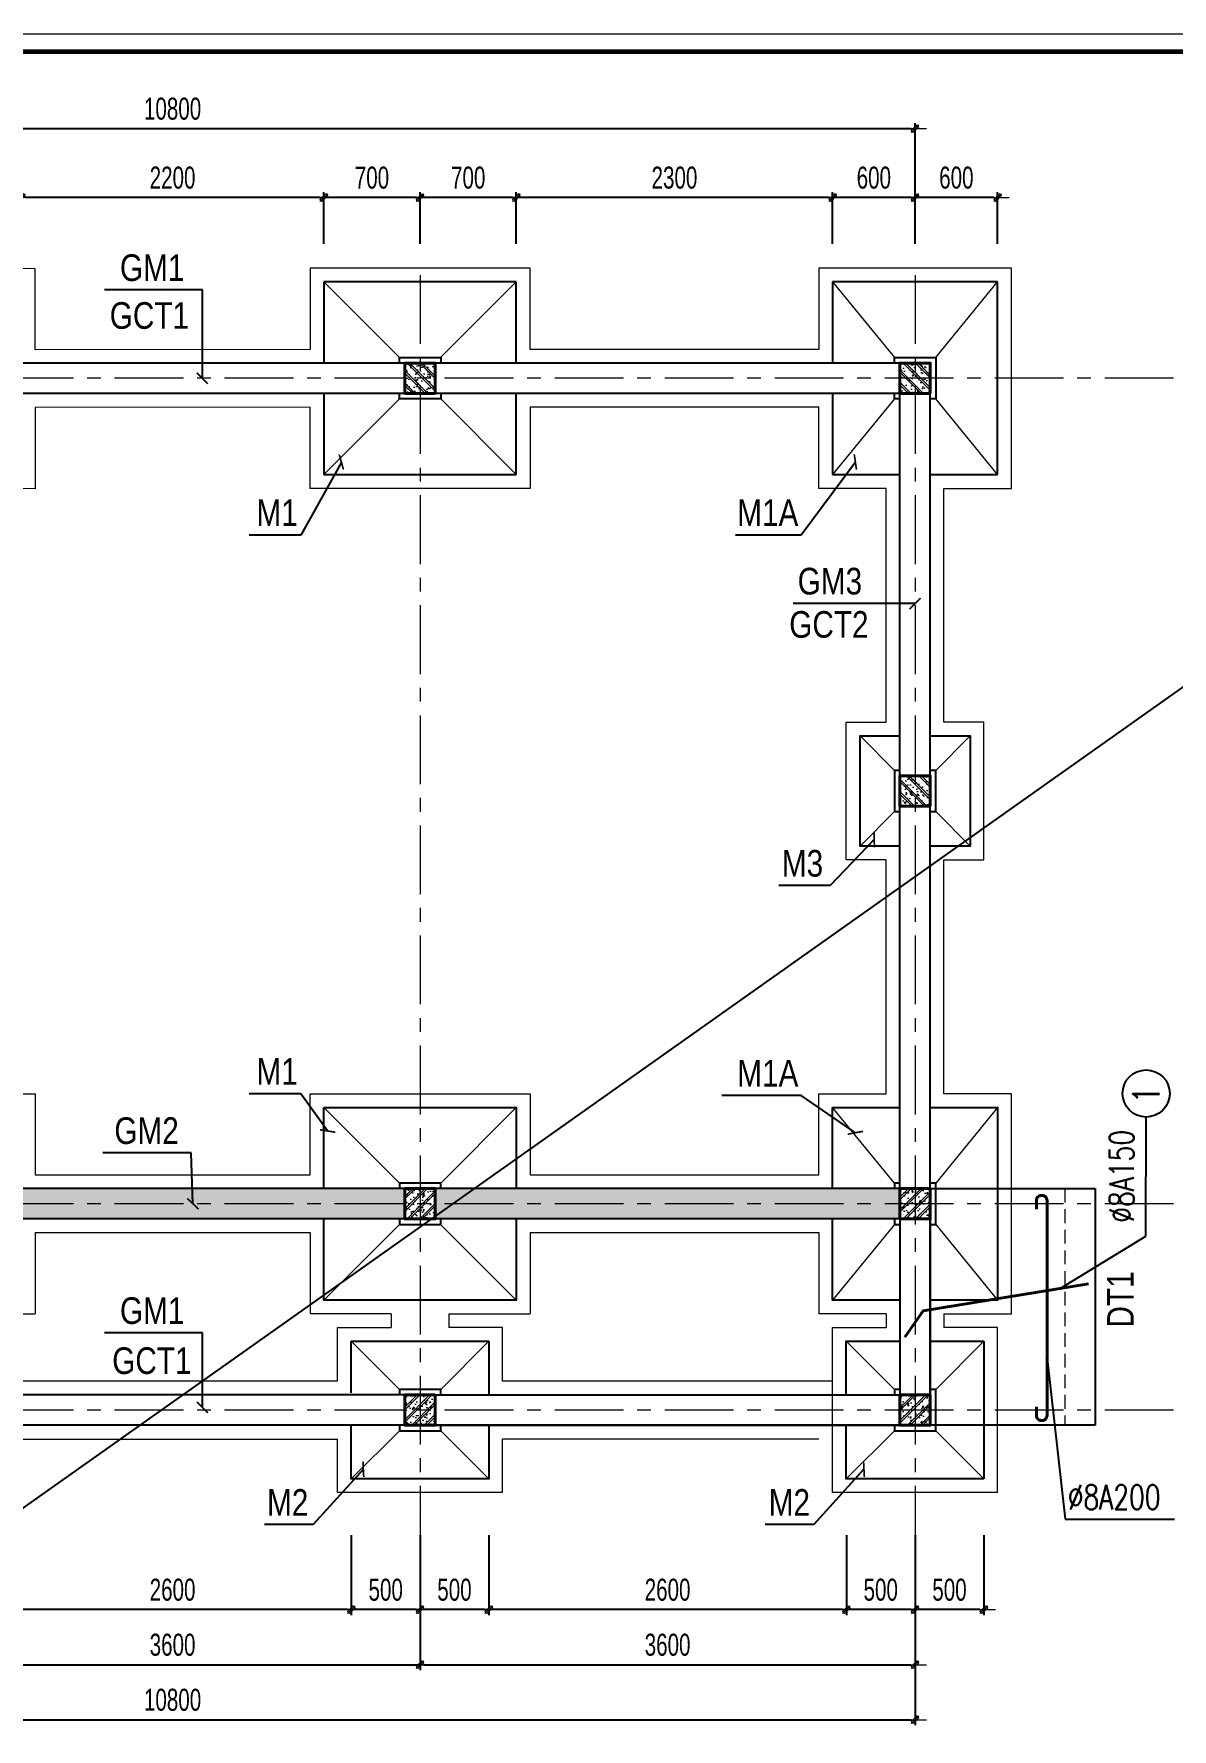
# Model space of a CAD drawing. Header units: millimetres. Extents: x -295047 to 304185, y -728047 to -308748.
# Drawn here: x -161128 to -152850, y -333995 to -321674 of the extents above; entities that cross this region are included whole.
import ezdxf
from ezdxf.enums import TextEntityAlignment as Align

# ---------------------------------------------------------------- set-up
doc = ezdxf.new("R2010")
doc.units = ezdxf.units.MM
doc.header["$MEASUREMENT"] = 0
doc.header["$PDMODE"] = 32
for name, pattern in [('CENTERX2', [4, 2.5, -0.5, 0.5, -0.5]), ('DASHDOT', [1, 0.5, -0.25, 0, -0.25]), ('HIDDEN', [0.375, 0.25, -0.125])]:
    doc.linetypes.add(name, pattern=pattern)
doc.layers.get('Defpoints').update_dxf_attribs({"color": 1})
doc.layers.add('KCS_Plotter', color=11, linetype='Continuous', plot=False)
for name, color, linetype, lineweight in [('Khungten_LCDI', 7, 'Continuous', 5), ('LC Dim', 8, 'Continuous', 18), ('LC Hatch', 252, 'Continuous', 9), ('LC ISO', 153, 'Continuous', 13), ('LC MANH DUT', 35, 'HIDDEN', 5), ('LC Net dam2', 6, 'Continuous', 40), ('LC Net manh', 219, 'Continuous', 5), ('LC Net thay', 7, 'Continuous', 25), ('LC Net truc', 79, 'DASHDOT', 13), ('LC Text1', 3, 'Continuous', 20), ('LC Text2', 7, 'Continuous', 25)]:
    doc.layers.add(name, color=color, linetype=linetype, lineweight=lineweight)
doc.styles.add('d-dim', font='VHARIALN.TTF')
doc.styles.add('HOATBIF', font='hoatbif.shx', dxfattribs={"width": 0.7})
doc.styles.add('Khungten', font='VHAVAN.TTF', dxfattribs={"width": 0.9, "height": 5000})
doc.styles.add('LC 3', font='vnsimli.shx', dxfattribs={"width": 0.75})
doc.styles.add('T2', font='VHARIAL.TTF', dxfattribs={"width": 0.8})
doc.styles.add('Title', font='VHBLACK.TTF', dxfattribs={"width": 0.8})
doc.dimstyles.new('1-100', dxfattribs={"dimscale": 100, "dimtxt": 2.5, "dimasz": 0.35, "dimexe": 0.5, "dimexo": 0, "dimgap": 0.8, "dimtad": 1, "dimdec": 0, "dimzin": 0, "dimdsep": 46, "dimtxsty": 'HOATBIF', "dimblk1": 'DOT', "dimblk2": 'DOT', "dimsah": 1, "dimcen": -1, "dimdle": 1, "dimclrd": 256, "dimclre": 256, "dimclrt": 4, "dimadec": 3, "dimazin": 2, "dimtfac": 0.333333, "dimtdec": 0, "dimtix": 1, "dimtmove": 2, "dimatfit": 3, "dimldrblk": 'DOT', "dimfxl": 1, "dimtvp": 0.833333, "dimtolj": 1, "dimtzin": 0, "dimarcsym": 0})
doc.dimstyles.new('mb', dxfattribs={"dimscale": 71, "dimtxt": 2.5, "dimasz": 0.35, "dimexe": 0.5, "dimexo": 0, "dimgap": 0.8, "dimtad": 1, "dimdec": 0, "dimzin": 0, "dimdsep": 46, "dimtxsty": 'HOATBIF', "dimblk1": 'DOT', "dimblk2": 'DOT', "dimsah": 1, "dimcen": -1, "dimdle": 1, "dimclrd": 256, "dimclre": 256, "dimclrt": 4, "dimadec": 3, "dimazin": 2, "dimtfac": 0.333333, "dimtdec": 0, "dimtix": 1, "dimtmove": 2, "dimatfit": 3, "dimldrblk": 'DOT', "dimfxl": 1, "dimtvp": 0.833333, "dimtolj": 1, "dimtzin": 0, "dimarcsym": 0})
doc.dimstyles.new('Vtk 1-100', dxfattribs={"dimtxt": 220, "dimasz": 80, "dimexe": 80, "dimexo": 0, "dimgap": 50, "dimtad": 1, "dimdec": 0, "dimzin": 0, "dimdsep": 46, "dimtxsty": 'd-dim', "dimblk1": 'ARCHTICK', "dimblk2": 'ARCHTICK', "dimsah": 1, "dimcen": 80, "dimdle": 80, "dimclrd": 256, "dimclre": 256, "dimclrt": 7, "dimadec": 0, "dimazin": 0, "dimtfac": 1, "dimtdec": 0, "dimtix": 1, "dimtmove": 0, "dimatfit": 3, "dimldrblk": 'ARCHTICK', "dimfxl": 1, "dimtolj": 1, "dimtzin": 0, "dimarcsym": 0})

# ---------------------------------------------------------------- blocks, each defined once
blk = doc.blocks.new('lcdi fix')
at = {"layer": 'Defpoints', "lineweight": 0}
blk.add_lwpolyline([(-1200, -14850), (-1200, 14850), (40800, 14850), (40800, -14850)], close=True, dxfattribs=at)
at = {"layer": 'Khungten_LCDI', "color": 5, "lineweight": 60}
blk.add_lwpolyline([(0, -14650), (0, 14650), (40600, 14650), (40600, -14650)], close=True, dxfattribs=at)
at = {"color": 7, "style": 'Khungten', "width": 0.8}
for tag, p in [('REVISION', (39499, -10746)), ('NGAYHT', (39546, -11609))]:
    blk.add_attdef(tag, text='', height=200, dxfattribs=at).set_placement(p, align=Align.CENTER)
at = {"layer": 'LC Text1', "style": 'Title', "width": 1.485915}
for tag, p, p2 in [('TENBANVE1', (36913, -8886), (40339, -8886)), ('TENBANVE2', (36913, -9562), (40339, -9562))]:
    blk.add_attdef(tag, text='', height=250, dxfattribs=at).set_placement(p, p2, align=Align.FIT)
at = {"layer": 'LC Text1', "style": 'Title', "width": 0.7}
blk.add_attdef('SOBANVE', text='', height=250, dxfattribs=at).set_placement((39562, -13896), align=Align.CENTER)
blk = doc.blocks.new('_ArchTick')
at = {"color": 0, "linetype": 'ByBlock', "const_width": 0.15}
blk.add_lwpolyline([(-0.5, -0.5), (0.5, 0.5)], dxfattribs=at)
blk = doc.blocks.new('DOT')
at = {"layer": 'LC Dim'}
blk.add_line((-3, 0), (3, 0), dxfattribs=at)
at = {"layer": 'LC Dim', "color": 4}
blk.add_line((-1, -1), (1, 1), dxfattribs=at)
blk.add_lwpolyline([(0.5, 1), (-1, -0.5), (-0.5, -1), (1, 0.5)], close=True, dxfattribs=at)
blk = doc.blocks.new('*D657')
at = {"layer": 'Defpoints', "color": 0, "ltscale": 2, "transparency": 16777216}
for p in [(-155219, -332586), (-154719, -332586), (-155219, -333127)]:
    blk.add_point(p, dxfattribs=at)
at = {"layer": 'LC Dim', "lineweight": -2, "ltscale": 2, "transparency": 16777216}
for p, q in [((-155219, -332586), (-155219, -333167)), ((-154719, -332586), (-154719, -333167)), ((-154747, -333127), (-155191, -333127))]:
    blk.add_line(p, q, dxfattribs=at)
at = {"layer": 'LC Dim', "lineweight": -2, "ltscale": 2, "transparency": 16777216, "xscale": 28, "yscale": 28, "zscale": 28, "rotation": 180}
blk.add_blockref('DOT', (-155219, -333127), dxfattribs=at)
at = {"layer": 'LC Dim', "lineweight": -2, "ltscale": 2, "transparency": 16777216, "xscale": 28, "yscale": 28, "zscale": 28}
blk.add_blockref('DOT', (-154719, -333127), dxfattribs=at)
at = {"layer": 'LC Dim', "color": 4, "ltscale": 2, "transparency": 16777216, "insert": (-154969, -332983), "char_height": 160, "attachment_point": 5, "style": 'HOATBIF'}
blk.add_mtext('\\A1;500', dxfattribs=at)
blk = doc.blocks.new('_Dot')
at = {"color": 0, "linetype": 'ByBlock', "lineweight": -2}
blk.add_line((-0.5, 0), (-1, 0), dxfattribs=at)
at = {"color": 0, "linetype": 'ByBlock', "const_width": 0.5}
blk.add_lwpolyline([(-0.25, 0, 1), (0.25, 0, 1)], format="xyb", close=True, dxfattribs=at)
blk = doc.blocks.new('*D658')
at = {"layer": 'Defpoints', "color": 0, "ltscale": 2, "transparency": 16777216}
for p in [(-157819, -332586), (-155219, -332586), (-157819, -333127)]:
    blk.add_point(p, dxfattribs=at)
at = {"layer": 'LC Dim', "lineweight": -2, "ltscale": 2, "transparency": 16777216}
for p, q in [((-157819, -332586), (-157819, -333167)), ((-155219, -332586), (-155219, -333167)), ((-155247, -333127), (-157791, -333127))]:
    blk.add_line(p, q, dxfattribs=at)
at = {"layer": 'LC Dim', "lineweight": -2, "ltscale": 2, "transparency": 16777216, "xscale": 28, "yscale": 28, "zscale": 28, "rotation": 180}
blk.add_blockref('DOT', (-157819, -333127), dxfattribs=at)
at = {"layer": 'LC Dim', "lineweight": -2, "ltscale": 2, "transparency": 16777216, "xscale": 28, "yscale": 28, "zscale": 28}
blk.add_blockref('DOT', (-155219, -333127), dxfattribs=at)
at = {"layer": 'LC Dim', "color": 4, "ltscale": 2, "transparency": 16777216, "insert": (-156519, -332983), "char_height": 160, "attachment_point": 5, "style": 'HOATBIF'}
blk.add_mtext('\\A1;2600', dxfattribs=at)
blk = doc.blocks.new('*D659')
at = {"layer": 'Defpoints', "color": 0, "ltscale": 2, "transparency": 16777216}
for p in [(-158319, -332586), (-157819, -332586), (-158319, -333127)]:
    blk.add_point(p, dxfattribs=at)
at = {"layer": 'LC Dim', "lineweight": -2, "ltscale": 2, "transparency": 16777216}
for p, q in [((-158319, -332586), (-158319, -333167)), ((-157819, -332586), (-157819, -333167)), ((-157847, -333127), (-158291, -333127))]:
    blk.add_line(p, q, dxfattribs=at)
at = {"layer": 'LC Dim', "lineweight": -2, "ltscale": 2, "transparency": 16777216, "xscale": 28, "yscale": 28, "zscale": 28, "rotation": 180}
blk.add_blockref('DOT', (-158319, -333127), dxfattribs=at)
at = {"layer": 'LC Dim', "lineweight": -2, "ltscale": 2, "transparency": 16777216, "xscale": 28, "yscale": 28, "zscale": 28}
blk.add_blockref('DOT', (-157819, -333127), dxfattribs=at)
at = {"layer": 'LC Dim', "color": 4, "ltscale": 2, "transparency": 16777216, "insert": (-158069, -332983), "char_height": 160, "attachment_point": 5, "style": 'HOATBIF'}
blk.add_mtext('\\A1;500', dxfattribs=at)
blk = doc.blocks.new('*D660')
at = {"layer": 'Defpoints', "color": 0, "ltscale": 2, "transparency": 16777216}
for p in [(-158819, -332586), (-158319, -332586), (-158819, -333127)]:
    blk.add_point(p, dxfattribs=at)
at = {"layer": 'LC Dim', "lineweight": -2, "ltscale": 2, "transparency": 16777216}
for p, q in [((-158819, -332586), (-158819, -333167)), ((-158319, -332586), (-158319, -333167)), ((-158347, -333127), (-158791, -333127))]:
    blk.add_line(p, q, dxfattribs=at)
at = {"layer": 'LC Dim', "lineweight": -2, "ltscale": 2, "transparency": 16777216, "xscale": 28, "yscale": 28, "zscale": 28, "rotation": 180}
blk.add_blockref('DOT', (-158819, -333127), dxfattribs=at)
at = {"layer": 'LC Dim', "lineweight": -2, "ltscale": 2, "transparency": 16777216, "xscale": 28, "yscale": 28, "zscale": 28}
blk.add_blockref('DOT', (-158319, -333127), dxfattribs=at)
at = {"layer": 'LC Dim', "color": 4, "ltscale": 2, "transparency": 16777216, "insert": (-158569, -332983), "char_height": 160, "attachment_point": 5, "style": 'HOATBIF'}
blk.add_mtext('\\A1;500', dxfattribs=at)
blk = doc.blocks.new('*D661')
at = {"layer": 'Defpoints', "color": 0, "ltscale": 2, "transparency": 16777216}
for p in [(-161419, -332586), (-158819, -332586), (-161419, -333127)]:
    blk.add_point(p, dxfattribs=at)
at = {"layer": 'LC Dim', "lineweight": -2, "ltscale": 2, "transparency": 16777216}
for p, q in [((-161419, -332586), (-161419, -333167)), ((-158819, -332586), (-158819, -333167)), ((-158847, -333127), (-161391, -333127))]:
    blk.add_line(p, q, dxfattribs=at)
at = {"layer": 'LC Dim', "lineweight": -2, "ltscale": 2, "transparency": 16777216, "xscale": 28, "yscale": 28, "zscale": 28, "rotation": 180}
blk.add_blockref('DOT', (-161419, -333127), dxfattribs=at)
at = {"layer": 'LC Dim', "lineweight": -2, "ltscale": 2, "transparency": 16777216, "xscale": 28, "yscale": 28, "zscale": 28}
blk.add_blockref('DOT', (-158819, -333127), dxfattribs=at)
at = {"layer": 'LC Dim', "color": 4, "ltscale": 2, "transparency": 16777216, "insert": (-160119, -332983), "char_height": 160, "attachment_point": 5, "style": 'HOATBIF'}
blk.add_mtext('\\A1;2600', dxfattribs=at)
blk = doc.blocks.new('*D663')
at = {"layer": 'Defpoints', "color": 0, "ltscale": 2, "transparency": 16777216}
for p in [(-161919, -332586), (-158319, -332586), (-158319, -333527)]:
    blk.add_point(p, dxfattribs=at)
at = {"layer": 'LC Dim', "lineweight": -2, "ltscale": 2, "transparency": 16777216}
for p, q in [((-161919, -332586), (-161919, -333567)), ((-158319, -332586), (-158319, -333567)), ((-161891, -333527), (-158347, -333527))]:
    blk.add_line(p, q, dxfattribs=at)
at = {"layer": 'LC Dim', "lineweight": -2, "ltscale": 2, "transparency": 16777216, "xscale": 28, "yscale": 28, "zscale": 28, "rotation": 180}
blk.add_blockref('DOT', (-161919, -333527), dxfattribs=at)
at = {"layer": 'LC Dim', "lineweight": -2, "ltscale": 2, "transparency": 16777216, "xscale": 28, "yscale": 28, "zscale": 28}
blk.add_blockref('DOT', (-158319, -333527), dxfattribs=at)
at = {"layer": 'LC Dim', "color": 4, "ltscale": 2, "transparency": 16777216, "insert": (-160119, -333383), "char_height": 160, "attachment_point": 5, "style": 'HOATBIF'}
blk.add_mtext('\\A1;3600', dxfattribs=at)
blk = doc.blocks.new('*D664')
at = {"layer": 'Defpoints', "color": 0, "ltscale": 2, "transparency": 16777216}
for p in [(-158319, -332586), (-154719, -332586), (-154719, -333527)]:
    blk.add_point(p, dxfattribs=at)
at = {"layer": 'LC Dim', "lineweight": -2, "ltscale": 2, "transparency": 16777216}
for p, q in [((-158319, -332586), (-158319, -333567)), ((-154719, -332586), (-154719, -333567)), ((-158291, -333527), (-154747, -333527))]:
    blk.add_line(p, q, dxfattribs=at)
at = {"layer": 'LC Dim', "lineweight": -2, "ltscale": 2, "transparency": 16777216, "xscale": 28, "yscale": 28, "zscale": 28, "rotation": 180}
blk.add_blockref('DOT', (-158319, -333527), dxfattribs=at)
at = {"layer": 'LC Dim', "lineweight": -2, "ltscale": 2, "transparency": 16777216, "xscale": 28, "yscale": 28, "zscale": 28}
blk.add_blockref('DOT', (-154719, -333527), dxfattribs=at)
at = {"layer": 'LC Dim', "color": 4, "ltscale": 2, "transparency": 16777216, "insert": (-156519, -333383), "char_height": 160, "attachment_point": 5, "style": 'HOATBIF'}
blk.add_mtext('\\A1;3600', dxfattribs=at)
blk = doc.blocks.new('*D665')
at = {"layer": 'Defpoints', "color": 0, "ltscale": 2, "transparency": 16777216}
for p in [(-165519, -332586), (-154719, -332586), (-154719, -333927)]:
    blk.add_point(p, dxfattribs=at)
at = {"layer": 'LC Dim', "lineweight": -2, "ltscale": 2, "transparency": 16777216}
for p, q in [((-165519, -332586), (-165519, -333967)), ((-154719, -332586), (-154719, -333967)), ((-165491, -333927), (-154747, -333927))]:
    blk.add_line(p, q, dxfattribs=at)
at = {"layer": 'LC Dim', "lineweight": -2, "ltscale": 2, "transparency": 16777216, "xscale": 28, "yscale": 28, "zscale": 28, "rotation": 180}
blk.add_blockref('DOT', (-165519, -333927), dxfattribs=at)
at = {"layer": 'LC Dim', "lineweight": -2, "ltscale": 2, "transparency": 16777216, "xscale": 28, "yscale": 28, "zscale": 28}
blk.add_blockref('DOT', (-154719, -333927), dxfattribs=at)
at = {"layer": 'LC Dim', "color": 4, "ltscale": 2, "transparency": 16777216, "insert": (-160119, -333783), "char_height": 160, "attachment_point": 5, "style": 'HOATBIF'}
blk.add_mtext('\\A1;10800', dxfattribs=at)
blk = doc.blocks.new('*D675')
at = {"layer": 'Defpoints', "color": 0, "ltscale": 2, "transparency": 16777216}
for p in [(-154719, -322863), (-154719, -323200), (-154119, -323200)]:
    blk.add_point(p, dxfattribs=at)
at = {"layer": 'LC Dim', "lineweight": -2, "ltscale": 2, "transparency": 16777216}
for p, q in [((-154719, -323200), (-154719, -322823)), ((-154119, -323200), (-154119, -322823)), ((-154147, -322863), (-154691, -322863))]:
    blk.add_line(p, q, dxfattribs=at)
at = {"layer": 'LC Dim', "lineweight": -2, "ltscale": 2, "transparency": 16777216, "xscale": 28, "yscale": 28, "zscale": 28, "rotation": 180}
blk.add_blockref('DOT', (-154719, -322863), dxfattribs=at)
at = {"layer": 'LC Dim', "lineweight": -2, "ltscale": 2, "transparency": 16777216, "xscale": 28, "yscale": 28, "zscale": 28}
blk.add_blockref('DOT', (-154119, -322863), dxfattribs=at)
at = {"layer": 'LC Dim', "color": 4, "ltscale": 2, "transparency": 16777216, "insert": (-154419, -322719), "char_height": 160, "attachment_point": 5, "style": 'HOATBIF'}
blk.add_mtext('\\A1;600', dxfattribs=at)
blk = doc.blocks.new('*D676')
at = {"layer": 'Defpoints', "color": 0, "ltscale": 2, "transparency": 16777216}
for p in [(-155319, -322863), (-155319, -323200), (-154719, -323200)]:
    blk.add_point(p, dxfattribs=at)
at = {"layer": 'LC Dim', "lineweight": -2, "ltscale": 2, "transparency": 16777216}
for p, q in [((-155319, -323200), (-155319, -322823)), ((-154719, -323200), (-154719, -322823)), ((-154747, -322863), (-155291, -322863))]:
    blk.add_line(p, q, dxfattribs=at)
at = {"layer": 'LC Dim', "lineweight": -2, "ltscale": 2, "transparency": 16777216, "xscale": 28, "yscale": 28, "zscale": 28, "rotation": 180}
blk.add_blockref('DOT', (-155319, -322863), dxfattribs=at)
at = {"layer": 'LC Dim', "lineweight": -2, "ltscale": 2, "transparency": 16777216, "xscale": 28, "yscale": 28, "zscale": 28}
blk.add_blockref('DOT', (-154719, -322863), dxfattribs=at)
at = {"layer": 'LC Dim', "color": 4, "ltscale": 2, "transparency": 16777216, "insert": (-155019, -322719), "char_height": 160, "attachment_point": 5, "style": 'HOATBIF'}
blk.add_mtext('\\A1;600', dxfattribs=at)
blk = doc.blocks.new('*D677')
at = {"layer": 'Defpoints', "color": 0, "ltscale": 2, "transparency": 16777216}
for p in [(-157619, -322863), (-157619, -323200), (-155319, -323200)]:
    blk.add_point(p, dxfattribs=at)
at = {"layer": 'LC Dim', "lineweight": -2, "ltscale": 2, "transparency": 16777216}
for p, q in [((-157619, -323200), (-157619, -322823)), ((-155319, -323200), (-155319, -322823)), ((-155347, -322863), (-157591, -322863))]:
    blk.add_line(p, q, dxfattribs=at)
at = {"layer": 'LC Dim', "lineweight": -2, "ltscale": 2, "transparency": 16777216, "xscale": 28, "yscale": 28, "zscale": 28, "rotation": 180}
blk.add_blockref('DOT', (-157619, -322863), dxfattribs=at)
at = {"layer": 'LC Dim', "lineweight": -2, "ltscale": 2, "transparency": 16777216, "xscale": 28, "yscale": 28, "zscale": 28}
blk.add_blockref('DOT', (-155319, -322863), dxfattribs=at)
at = {"layer": 'LC Dim', "color": 4, "ltscale": 2, "transparency": 16777216, "insert": (-156469, -322719), "char_height": 160, "attachment_point": 5, "style": 'HOATBIF'}
blk.add_mtext('\\A1;2300', dxfattribs=at)
blk = doc.blocks.new('A$C244B5B27')
at = {"layer": 'LC Hatch'}
h = blk.add_hatch(dxfattribs=at)
h.set_pattern_fill('CHAU-01', color=256, scale=15, pattern_type=2)
h.set_pattern_definition([(50, (-1043319.22, 434015.82), (107.5890274, -9.41282), [11.25, -123.75]), (355, (-1043319.22, 434015.82), (-20.8127, 112.82882), [9, -99]), (100.4514, (-1043310.25, 434015.04), (86.776407, 103.415931), [9.561029, -105.171317]), (46.1842, (-1043319.22, 434045.82), (160.086157, -24.827852), [16.875, -185.625]), (96.6356, (-1043305.88, 434043.75), (140.199406, 146.11768), [14.341543, -157.75695]), (351.1842, (-1043319.22, 434045.82), (140.199292, 146.11779), [13.5, -148.5]), (21, (-1043304.22, 434038.32), (89.536058, -60.3928336), [11.25, -123.75]), (326, (-1043304.22, 434038.32), (36.4973, 108.772507), [9, -99]), (71.4514, (-1043296.76, 434033.29), (126.033394, 48.3795745), [9.561029, -105.171317]), (37.5, (-1043319.22, 434015.823), (1.8239783, 49.9340781), [0, -97.8, 0, -100.5, 0, -99.375]), (7.5, (-1043319.22, 434015.82), (39.4604306, 59.1617568), [0, -57.3, 0, -95.55, 0, -37.875]), (327.5, (-1043352.67, 434015.823), (80.0733654, -3.3832308), [0, -37.5, 0, -117, 0, -155.25]), (317.5, (-1043367.67, 434015.82), (87.4779254, 15.0157473), [0, -48.75, 0, -77.7, 0, -110.25]), (45, (-1043319.22, 434015.82), (-45.0780573, 45.0780573), []), (45, (-1043319.22, 434034.2), (-45.0780573, 45.0780573), [])])
h.paths.add_polyline_path([(110, 110), (-110, 110), (-110, -110), (110, -110)])
at = {"layer": 'LC Net dam2'}
blk.add_lwpolyline([(-110, -110), (110, -110), (110, 110), (-110, 110)], close=True, dxfattribs=at)
blk = doc.blocks.new('*D634')
at = {"layer": 'Defpoints', "color": 0, "ltscale": 2, "transparency": 16777216}
for p in [(-158319, -322863), (-158319, -323200), (-157619, -323200)]:
    blk.add_point(p, dxfattribs=at)
at = {"layer": 'LC Dim', "lineweight": -2, "ltscale": 2, "transparency": 16777216}
for p, q in [((-158319, -323200), (-158319, -322823)), ((-157619, -323200), (-157619, -322823)), ((-157647, -322863), (-158291, -322863))]:
    blk.add_line(p, q, dxfattribs=at)
at = {"layer": 'LC Dim', "lineweight": -2, "ltscale": 2, "transparency": 16777216, "xscale": 28, "yscale": 28, "zscale": 28, "rotation": 180}
blk.add_blockref('DOT', (-158319, -322863), dxfattribs=at)
at = {"layer": 'LC Dim', "lineweight": -2, "ltscale": 2, "transparency": 16777216, "xscale": 28, "yscale": 28, "zscale": 28}
blk.add_blockref('DOT', (-157619, -322863), dxfattribs=at)
at = {"layer": 'LC Dim', "color": 4, "ltscale": 2, "transparency": 16777216, "insert": (-157969, -322719), "char_height": 160, "attachment_point": 5, "style": 'HOATBIF'}
blk.add_mtext('\\A1;700', dxfattribs=at)
blk = doc.blocks.new('*D635')
at = {"layer": 'Defpoints', "color": 0, "ltscale": 2, "transparency": 16777216}
for p in [(-159019, -322863), (-159019, -323200), (-158319, -323200)]:
    blk.add_point(p, dxfattribs=at)
at = {"layer": 'LC Dim', "lineweight": -2, "ltscale": 2, "transparency": 16777216}
for p, q in [((-159019, -323200), (-159019, -322823)), ((-158319, -323200), (-158319, -322823)), ((-158347, -322863), (-158991, -322863))]:
    blk.add_line(p, q, dxfattribs=at)
at = {"layer": 'LC Dim', "lineweight": -2, "ltscale": 2, "transparency": 16777216, "xscale": 28, "yscale": 28, "zscale": 28, "rotation": 180}
blk.add_blockref('DOT', (-159019, -322863), dxfattribs=at)
at = {"layer": 'LC Dim', "lineweight": -2, "ltscale": 2, "transparency": 16777216, "xscale": 28, "yscale": 28, "zscale": 28}
blk.add_blockref('DOT', (-158319, -322863), dxfattribs=at)
at = {"layer": 'LC Dim', "color": 4, "ltscale": 2, "transparency": 16777216, "insert": (-158669, -322719), "char_height": 160, "attachment_point": 5, "style": 'HOATBIF'}
blk.add_mtext('\\A1;700', dxfattribs=at)
blk = doc.blocks.new('*D636')
at = {"layer": 'Defpoints', "color": 0, "ltscale": 2, "transparency": 16777216}
for p in [(-161219, -322863), (-161219, -323204), (-159019, -323200)]:
    blk.add_point(p, dxfattribs=at)
at = {"layer": 'LC Dim', "lineweight": -2, "ltscale": 2, "transparency": 16777216}
for p, q in [((-161219, -323204), (-161219, -322823)), ((-159019, -323200), (-159019, -322823)), ((-159047, -322863), (-161191, -322863))]:
    blk.add_line(p, q, dxfattribs=at)
at = {"layer": 'LC Dim', "lineweight": -2, "ltscale": 2, "transparency": 16777216, "xscale": 28, "yscale": 28, "zscale": 28, "rotation": 180}
blk.add_blockref('DOT', (-161219, -322863), dxfattribs=at)
at = {"layer": 'LC Dim', "lineweight": -2, "ltscale": 2, "transparency": 16777216, "xscale": 28, "yscale": 28, "zscale": 28}
blk.add_blockref('DOT', (-159019, -322863), dxfattribs=at)
at = {"layer": 'LC Dim', "color": 4, "ltscale": 2, "transparency": 16777216, "insert": (-160119, -322719), "char_height": 160, "attachment_point": 5, "style": 'HOATBIF'}
blk.add_mtext('\\A1;2200', dxfattribs=at)
blk = doc.blocks.new('*D778')
at = {"layer": 'Defpoints', "color": 0, "ltscale": 2, "transparency": 16777216}
for p in [(-154719, -332586), (-154219, -332586), (-154719, -333127)]:
    blk.add_point(p, dxfattribs=at)
at = {"layer": 'LC Dim', "lineweight": -2, "ltscale": 2, "transparency": 16777216}
for p, q in [((-154719, -332586), (-154719, -333167)), ((-154219, -332586), (-154219, -333167)), ((-154247, -333127), (-154691, -333127))]:
    blk.add_line(p, q, dxfattribs=at)
at = {"layer": 'LC Dim', "lineweight": -2, "ltscale": 2, "transparency": 16777216, "xscale": 28, "yscale": 28, "zscale": 28, "rotation": 180}
blk.add_blockref('DOT', (-154719, -333127), dxfattribs=at)
at = {"layer": 'LC Dim', "lineweight": -2, "ltscale": 2, "transparency": 16777216, "xscale": 28, "yscale": 28, "zscale": 28}
blk.add_blockref('DOT', (-154219, -333127), dxfattribs=at)
at = {"layer": 'LC Dim', "color": 4, "ltscale": 2, "transparency": 16777216, "insert": (-154469, -332983), "char_height": 160, "attachment_point": 5, "style": 'HOATBIF'}
blk.add_mtext('\\A1;500', dxfattribs=at)
blk = doc.blocks.new('*D837')
at = {"layer": 'Defpoints', "color": 0, "ltscale": 2, "transparency": 16777216}
for p in [(-154719, -322362), (-165519, -323200), (-154719, -323200)]:
    blk.add_point(p, dxfattribs=at)
at = {"layer": 'LC Dim', "lineweight": -2, "ltscale": 2, "transparency": 16777216}
for p, q in [((-165519, -323200), (-165519, -322322)), ((-154719, -323200), (-154719, -322322)), ((-165491, -322362), (-154747, -322362))]:
    blk.add_line(p, q, dxfattribs=at)
at = {"layer": 'LC Dim', "lineweight": -2, "ltscale": 2, "transparency": 16777216, "xscale": 28, "yscale": 28, "zscale": 28, "rotation": 180}
blk.add_blockref('DOT', (-165519, -322362), dxfattribs=at)
at = {"layer": 'LC Dim', "lineweight": -2, "ltscale": 2, "transparency": 16777216, "xscale": 28, "yscale": 28, "zscale": 28}
blk.add_blockref('DOT', (-154719, -322362), dxfattribs=at)
at = {"layer": 'LC Dim', "color": 4, "ltscale": 2, "transparency": 16777216, "insert": (-160119, -322218), "char_height": 160, "attachment_point": 5, "style": 'HOATBIF'}
blk.add_mtext('\\A1;10800', dxfattribs=at)

msp = doc.modelspace()

# ---------------------------------------------------------------- hatches: boundary and pattern name
at = {"layer": 'LC Hatch', "ltscale": 2}
h = msp.add_hatch(dxfattribs=at)
h.set_pattern_fill('BTCT', color=256, scale=30)
h.set_pattern_definition([(50, (-1950.78, 22931.76), (215.178055, -18.82564), [22.5, -247.5]), (355, (-1950.78, 22931.76), (-41.6254, 225.65764), [18, -198]), (100.4514, (-1932.84, 22930.19), (173.55281, 206.83186), [19.12206, -210.34263]), (46.1842, (-1950.78, 22991.76), (320.17231, -49.6557), [33.75, -371.25]), (96.6356, (-1924.1, 22987.62), (280.3988, 292.23536), [28.6831, -315.5139]), (351.1842, (-1950.78, 22991.76), (280.39858, 292.23558), [27, -297]), (21, (-1920.78, 22976.76), (179.072116, -120.78567), [22.5, -247.5]), (326, (-1920.78, 22976.76), (72.9946, 217.54501), [18, -198]), (71.4514, (-1905.85, 22966.7), (252.06679, 96.75915), [19.12206, -210.34263]), (37.5, (-1950.776, 22931.76), (3.647957, 99.868156), [0, -195.6, 0, -201, 0, -198.75]), (7.5, (-1950.78, 22931.76), (78.92086, 118.323514), [0, -114.6, 0, -191.1, 0, -75.75]), (327.5, (-2017.676, 22931.76), (160.146731, -6.766462), [0, -75, 0, -234, 0, -310.5]), (317.5, (-2047.68, 22931.76), (174.95585, 30.031495), [0, -97.5, 0, -155.4, 0, -220.5]), (45, (-1950.78, 22931.76), (-79.549513, 79.549513), []), (45, (-1897.74, 22931.76), (-79.549513, 79.549513), [])])
h.paths.add_polyline_path([(-162029.1, -330066.6), (-165409.1, -330066.6), (-165409.1, -330286.6), (-162029.1, -330286.6)])
h.paths.add_polyline_path([(-158429.1, -330066.6), (-161809.1, -330066.6), (-161809.1, -330286.6), (-158429.1, -330286.6)])
h.paths.add_polyline_path([(-154829.1, -330066.6), (-158209.1, -330066.6), (-158209.1, -330286.6), (-154829.1, -330286.6)])

# ---------------------------------------------------------------- linework, layer by layer
at = {"layer": 'KCS_Plotter', "ltscale": 2}
msp.add_line((-172935, -340681.5), (-146055, -321673.5), dxfattribs=at)
at = {"layer": 'LC MANH DUT', "ltscale": 400}
msp.add_line((-153629.1, -330066.6), (-153629.1, -331786.6), dxfattribs=at)
at = {"layer": 'LC Net dam2'}
msp.add_lwpolyline([(-153836.3, -331652.1), (-153836.3, -331716.1, 0.4142136), (-153799.9, -331752.5), (-153795.8, -331752.5, 0.4142136), (-153759.5, -331716.1), (-153759.5, -330892), (-153759.5, -330151.8, 0.4142136), (-153795.8, -330115.5), (-153799.9, -330115.5, 0.4142136), (-153836.3, -330151.8), (-153836.3, -330215.8)], format="xyb", dxfattribs=at)
msp.add_lwpolyline([(-154794.8, -331147), (-154660.2, -330954.9), (-153457.1, -330758.6)], dxfattribs=at)
at = {"layer": 'LC Net manh', "ltscale": 2}
for p, q in [((-161119.1, -323380), (-162719.1, -323376.6)), ((-161119.1, -323970), (-161119.1, -323380)), ((-157519.1, -323376.6), (-159119.1, -323376.6)), ((-159119.1, -323376.6), (-159119.1, -323966.6)), ((-157519.1, -323966.6), (-157519.1, -323376.6)), ((-154019.1, -323376.6), (-155419.1, -323376.6)), ((-155419.1, -323376.6), (-155419.1, -323966.6)), ((-154019.1, -324976.6), (-154019.1, -323376.6)), ((-159019.1, -323476.6), (-158468.7, -324026.6)), ((-158169.4, -324026.6), (-157619.1, -323476.6)), ((-155319.1, -323476.6), (-154868.7, -324026.6)), ((-154569.4, -324026.6), (-154119.1, -323476.6)), ((-159119.1, -323966.6), (-161119.1, -323970)), ((-155419.1, -323966.6), (-157519.1, -323966.6)), ((-158469.1, -324326.6), (-159019.1, -324876.6)), ((-157619.1, -324876.6), (-158169.1, -324326.6)), ((-154869.1, -324326.6), (-155319.1, -324876.6)), ((-154119.1, -324876.6), (-154569.1, -324326.6)), ((-154509.1, -326676.6), (-154509.1, -324976.6)), ((-154509.1, -324976.6), (-154019.1, -324976.6)), ((-154219.1, -326676.6), (-154509.1, -326676.6)), ((-154219.1, -327676.6), (-154219.1, -326676.6)), ((-154869.1, -327026.6), (-155119.1, -326776.6)), ((-154569.1, -327026.6), (-154319.1, -326776.6)), ((-154869.1, -327326.6), (-155119.1, -327576.6)), ((-154319.1, -327576.6), (-154569.1, -327326.6)), ((-154509.1, -329376.6), (-154509.1, -327676.6)), ((-154509.1, -327676.6), (-154219.1, -327676.6)), ((-158469.1, -330026.6), (-159019.1, -329476.6)), ((-157619.1, -329476.6), (-158169.1, -330026.6)), ((-154869.1, -330026.6), (-155319.1, -329476.6)), ((-154119.1, -329476.6), (-154569.1, -330026.6)), ((-154019.1, -329376.6), (-154509.1, -329376.6)), ((-154019.1, -330976.6), (-154019.1, -329376.6)), ((-158468.7, -330326.6), (-159019.1, -330876.6)), ((-158169.4, -330326.6), (-157619.1, -330876.6)), ((-154868.7, -330326.6), (-155319.1, -330876.6)), ((-154569.4, -330326.6), (-154119.1, -330876.6)), ((-161119.1, -330386.6), (-159119.1, -330386.6)), ((-161119.1, -330386.6), (-161119.1, -330976.6)), ((-159119.1, -330386.6), (-159119.1, -330976.6)), ((-157519.1, -330386.6), (-155419.1, -330386.6)), ((-157519.1, -330386.6), (-157519.1, -330976.6)), ((-155419.1, -330386.6), (-155419.1, -330976.6)), ((-161219.1, -330976.6), (-161119.1, -330976.6)), ((-158529.1, -330976.6), (-159119.1, -330976.6)), ((-158919.1, -331466.6), (-158919.1, -331076.6)), ((-158919.1, -331076.6), (-158529.1, -331076.6)), ((-158529.1, -330976.6), (-158529.1, -331076.6)), ((-158109.1, -330976.6), (-157519.1, -330976.6)), ((-158109.1, -330976.6), (-158109.1, -331076.6)), ((-157719.1, -331076.6), (-158109.1, -331076.6)), ((-157719.1, -331466.6), (-157719.1, -331076.6)), ((-154929.1, -330976.6), (-155419.1, -330976.6)), ((-155319.1, -332276.6), (-155319.1, -331076.6)), ((-155319.1, -331076.6), (-154929.1, -331076.6)), ((-154929.1, -330976.6), (-154929.1, -331076.6)), ((-154509.1, -330976.6), (-154019.1, -330976.6)), ((-154509.1, -330976.6), (-154509.1, -331076.6)), ((-154119.1, -331076.6), (-154509.1, -331076.6)), ((-154119.1, -332276.6), (-154119.1, -331076.6)), ((-158469.1, -331526.6), (-158819.1, -331176.6)), ((-158169.1, -331526.6), (-157819.1, -331176.6)), ((-154869.1, -331526.6), (-155219.1, -331176.6)), ((-154569.1, -331526.6), (-154219.1, -331176.6)), ((-158919.1, -331466.6), (-161319.1, -331466.6)), ((-155319.1, -331466.6), (-157719.1, -331466.6)), ((-161319.1, -331886.6), (-158919.1, -331886.6)), ((-158919.1, -332276.6), (-158919.1, -331886.6)), ((-158469.1, -331826.6), (-158819.1, -332176.6)), ((-157819.1, -332176.6), (-158169.1, -331826.6)), ((-155419.1, -331886.6), (-157719.1, -331886.6)), ((-157719.1, -332276.6), (-157719.1, -331886.6)), ((-154869.1, -331826.6), (-155219.1, -332176.6)), ((-154219.1, -332176.6), (-154569.1, -331826.6)), ((-157719.1, -332276.6), (-158919.1, -332276.6)), ((-154119.1, -332276.6), (-155319.1, -332276.6)), ((-158309.1, -332376.6), (-158309.1, -332376.6))]:
    msp.add_line(p, q, dxfattribs=at)
msp.add_lwpolyline([(-162719.1, -329376.6), (-161119.1, -329376.6), (-161119.1, -329966.6), (-159119.1, -329966.6), (-159119.1, -329376.6), (-158319.1, -329376.6), (-157519.1, -329376.6), (-157519.1, -329966.6), (-155419.1, -329966.6), (-155419.1, -329376.6), (-154929.1, -329376.6), (-154929.1, -327676.6), (-155219.1, -327676.6), (-155219.1, -327051.6), (-155219.1, -326676.6), (-154929.1, -326676.6), (-154929.1, -324976.6), (-155419.1, -324976.6), (-155419.1, -324386.6), (-157519.1, -324386.6), (-157519.1, -324976.6), (-158319.1, -324976.6), (-159119.1, -324976.6), (-159119.1, -324386.6), (-161119.1, -324390), (-161119.1, -324980), (-162719.1, -324976.6)], dxfattribs=at)
at = {"layer": 'LC Net thay', "ltscale": 2}
for p, q in [((-157619.1, -323476.6), (-159019.1, -323476.6)), ((-159019.1, -323476.6), (-159019.1, -324066.6)), ((-157619.1, -324066.6), (-157619.1, -323476.6)), ((-154119.1, -323476.6), (-155319.1, -323476.6)), ((-155319.1, -323476.6), (-155319.1, -324066.6)), ((-154119.1, -324176.6), (-154119.1, -323476.6)), ((-154119.1, -324876.6), (-154119.1, -324176.6)), ((-159019.1, -324286.6), (-159019.1, -324876.6)), ((-157619.1, -324876.6), (-157619.1, -324286.6)), ((-155319.1, -324286.6), (-155319.1, -324876.6)), ((-159019.1, -324876.6), (-158319.1, -324876.6)), ((-158319.1, -324876.6), (-157619.1, -324876.6)), ((-155319.1, -324876.6), (-154829.1, -324876.6)), ((-154609.1, -324876.6), (-154119.1, -324876.6)), ((-159019.1, -329476.6), (-158319.1, -329476.6)), ((-155319.1, -329476.6), (-154829.1, -329476.6))]:
    msp.add_line(p, q, dxfattribs=at)
at = {"layer": 'LC Net thay'}
for p, q in [((-154829.1, -324066.6), (-165409.1, -324066.6)), ((-154829.1, -324286.6), (-165409.1, -324286.6)), ((-154829.1, -330066.6), (-154829.1, -324286.6)), ((-154609.1, -330066.6), (-154609.1, -324286.6)), ((-154829.1, -330066.6), (-165409.1, -330066.6)), ((-154609.1, -331786.6), (-154609.1, -330066.6)), ((-154609.1, -330066.6), (-153409.1, -330066.6)), ((-153409.1, -330066.6), (-153409.1, -331786.6)), ((-154829.1, -330286.6), (-165409.1, -330286.6)), ((-154829.1, -330286.6), (-154829.1, -331566.6)), ((-154609.1, -330286.6), (-154609.1, -331566.6)), ((-158819.1, -331551.6), (-158819.1, -331176.6)), ((-158819.1, -331176.6), (-157819.1, -331176.6)), ((-157819.1, -331176.6), (-157819.1, -331566.6)), ((-154609.1, -331176.6), (-154219.1, -331176.6)), ((-154219.1, -331176.6), (-154219.1, -332176.6)), ((-158429.1, -331566.6), (-165409.1, -331566.6)), ((-158209.1, -331566.6), (-154829.1, -331566.6)), ((-154569.1, -331526.6), (-154609.1, -331526.6)), ((-158429.1, -331786.6), (-165409.1, -331786.6)), ((-154609.1, -331786.6), (-158209.1, -331786.6)), ((-158209.1, -331786.6), (-154829.1, -331786.6)), ((-153409.1, -331786.6), (-154609.1, -331786.6)), ((-154219.1, -332176.6), (-154609.1, -332176.6))]:
    msp.add_line(p, q, dxfattribs=at)
for points in [[(-158469.1, -324066.6), (-158469.1, -324026.6), (-158429.1, -324026.6)], [(-158429.1, -324026.6), (-158169.1, -324026.6), (-158169.1, -324066.6)], [(-154869.1, -324066.6), (-154869.1, -324026.6), (-154609.1, -324026.6)], [(-154609.1, -324026.6), (-154569.1, -324026.6), (-154569.1, -324326.6), (-154609.1, -324326.6)], [(-158319.1, -324326.6), (-158469.1, -324326.6), (-158469.1, -324286.6)], [(-158169.1, -324286.6), (-158169.1, -324326.6), (-158319.1, -324326.6)], [(-154829.1, -324326.6), (-154869.1, -324326.6), (-154869.1, -324286.6)], [(-155119.1, -327051.6), (-155119.1, -326776.6), (-154829.1, -326776.6)], [(-154609.1, -326776.6), (-154319.1, -326776.6), (-154319.1, -327576.6), (-154609.1, -327576.6)], [(-154829.1, -327576.6), (-155119.1, -327576.6), (-155119.1, -327051.6)], [(-154829.1, -327026.6), (-154869.1, -327026.6), (-154869.1, -327326.6), (-154829.1, -327326.6)], [(-154609.1, -327326.6), (-154569.1, -327326.6), (-154569.1, -327026.6), (-154609.1, -327026.6)], [(-159019.1, -330066.6), (-159019.1, -329476.6)], [(-158319.1, -329476.6), (-157619.1, -329476.6), (-157619.1, -330066.6)], [(-155319.1, -330066.6), (-155319.1, -329476.6)], [(-154609.1, -329476.6), (-154119.1, -329476.6), (-154119.1, -330176.6), (-154119.1, -330876.6), (-154609.1, -330876.6)], [(-154829.1, -330026.6), (-154869.1, -330026.6), (-154869.1, -330066.6)], [(-154609.1, -330326.6), (-154569.1, -330326.6), (-154569.1, -330026.6), (-154609.1, -330026.6)], [(-158429.1, -330876.6), (-159019.1, -330876.6), (-159019.1, -330286.6)], [(-157619.1, -330286.6), (-157619.1, -330876.6), (-158429.1, -330876.6)], [(-154829.1, -330876.6), (-155319.1, -330876.6), (-155319.1, -330286.6)], [(-154869.1, -330286.6), (-154869.1, -330326.6), (-154829.1, -330326.6)], [(-155219.1, -331551.6), (-155219.1, -331176.6), (-154829.1, -331176.6)], [(-158429.1, -331526.6), (-158469.1, -331526.6), (-158469.1, -331566.6)], [(-158169.1, -331566.6), (-158169.1, -331526.6), (-158429.1, -331526.6)], [(-155219.1, -331566.6), (-155219.1, -331551.6)], [(-154829.1, -331526.6), (-154869.1, -331526.6), (-154869.1, -331566.6)], [(-154609.1, -331826.6), (-154569.1, -331826.6), (-154569.1, -331526.6)], [(-158209.1, -332176.6), (-158819.1, -332176.6), (-158819.1, -331786.6)], [(-158469.1, -331786.6), (-158469.1, -331826.6), (-158429.1, -331826.6)], [(-158429.1, -331826.6), (-158169.1, -331826.6), (-158169.1, -331786.6)], [(-157819.1, -331786.6), (-157819.1, -332176.6), (-158209.1, -332176.6)], [(-154609.1, -332176.6), (-155219.1, -332176.6), (-155219.1, -331786.6)], [(-154869.1, -331786.6), (-154869.1, -331826.6), (-154609.1, -331826.6)]]:
    msp.add_lwpolyline(points, dxfattribs=at)
for points in [[(-158209.1, -324286.6), (-158429.1, -324286.6), (-158429.1, -324066.6), (-158209.1, -324066.6)], [(-154609.1, -324286.6), (-154829.1, -324286.6), (-154829.1, -324066.6), (-154609.1, -324066.6)], [(-158209.1, -330066.6), (-158429.1, -330066.6), (-158429.1, -330286.6), (-158209.1, -330286.6)], [(-154609.1, -330066.6), (-154829.1, -330066.6), (-154829.1, -330286.6), (-154609.1, -330286.6)], [(-158209.1, -331566.6), (-158429.1, -331566.6), (-158429.1, -331786.6), (-158209.1, -331786.6)], [(-154609.1, -331566.6), (-154829.1, -331566.6), (-154829.1, -331786.6), (-154609.1, -331786.6)]]:
    msp.add_lwpolyline(points, close=True, dxfattribs=at)
at = {"layer": 'LC Net thay', "ltscale": 2}
for points in [[(-158319.1, -330026.6), (-158469.1, -330026.6), (-158469.1, -330066.6)], [(-158169.1, -330066.6), (-158169.1, -330026.6), (-158319.1, -330026.6)], [(-158469.1, -330286.6), (-158469.1, -330326.6), (-158209.1, -330326.6)], [(-158209.1, -330326.6), (-158169.1, -330326.6), (-158169.1, -330286.6)]]:
    msp.add_lwpolyline(points, dxfattribs=at)
at = {"layer": 'LC Net truc', "linetype": 'CENTERX2', "ltscale": 200}
for p, q in [((-158319.1, -323426.9), (-158319.1, -333552.9)), ((-158319.1, -323426.9), (-158319.1, -333552.9)), ((-154719.1, -323426.9), (-154719.1, -333552.9)), ((-151240.2, -324176.6), (-167413.4, -324176.6)), ((-151240.2, -330176.6), (-167413.4, -330176.6)), ((-151240.2, -331676.6), (-167413.4, -331676.6))]:
    msp.add_line(p, q, dxfattribs=at)
at = {"layer": 'LC Text2', "ltscale": 100}
msp.add_circle((-153038.7, -329375.1), 171.2, dxfattribs=at)

# ---------------------------------------------------------------- block references
at = {"layer": 'LC Hatch', "xscale": -1}
for p in [(-158319.1, -324176.6), (-154719.1, -324176.6), (-154719.1, -327176.6)]:
    msp.add_blockref('A$C244B5B27', p, dxfattribs=at)
at = {"layer": 'LC Hatch', "rotation": 180}
for p in [(-158319.1, -330176.6), (-154719.1, -330176.6), (-158319.1, -331676.6), (-154719.1, -331676.6)]:
    msp.add_blockref('A$C244B5B27', p, dxfattribs=at)
at = {"layer": 'LC Net thay', "xscale": 0.6399999999848659, "yscale": 0.6399999999848659, "zscale": 0.6399999999848659}
msp.add_blockref('lcdi fix', (-172167, -331177.5), dxfattribs=at)

# ---------------------------------------------------------------- texts
at = {"layer": 'LC Text2', "style": 'T2', "width": 0.8}
for s, p in [('gm1', (-160267.4, -323469.4)), ('gct1', (-160287.5, -323817)), ('M1', (-159358.4, -325250.6)), ('M1A', (-155790, -325250.6)), ('gm3', (-155338.7, -325748)), ('gct2', (-155346, -326062.5)), ('M3', (-155537.8, -327799)), ('M1', (-159358.4, -329311.9)), ('M1a', (-155790, -329325)), ('gm2', (-160308, -329741.9)), ('gm1', (-160267.4, -331050.2)), ('gct1', (-160269.5, -331414)), ('M2', (-159281.7, -332444.4)), ('M2', (-155633.3, -332444.4))]:
    msp.add_text(s, height=193.55, dxfattribs=at).set_placement(p, align=Align.CENTER)
at = {"layer": 'LC Text2', "ltscale": 100, "style": 'LC 3', "width": 0.75}
msp.add_text('1', height=195.6, rotation=90, dxfattribs=at).set_placement((-153038.7, -329384.8), align=Align.MIDDLE_CENTER)
at = {"layer": 'LC Text2', "linetype": 'ByBlock', "style": 'LC 3', "width": 0.75}
msp.add_text('%%C8A150', height=177.78, rotation=90, dxfattribs=at).set_placement((-153127.5, -330314.5))
at = {"layer": 'LC Text2', "style": 'T2', "width": 0.8}
msp.add_text('DT1', height=193.55, rotation=90, dxfattribs=at).set_placement((-153129.1, -330872), align=Align.CENTER)
at = {"layer": 'LC Text2', "linetype": 'ByBlock', "style": 'LC 3', "width": 0.75}
msp.add_text('%%C8A200', height=177.78, dxfattribs=at).set_placement((-153608.7, -332398.5))

# ---------------------------------------------------------------- dimensions: what is measured, and where the dimension line sits
at = {"layer": 'LC Dim', "ltscale": 2}
dim = msp.add_linear_dim(base=(-154719.1, -322362), p1=(-165519.1, -323200.4), p2=(-154719.1, -323200.4), dimstyle='1-100', override={"dimscale": 80, "dimtxt": 2}, dxfattribs=at)
dim.commit()
dim.dimension.update_dxf_attribs({"geometry": '*D837', "text_midpoint": (-160119.1, -322218)})
for base, p1, p2, picture, middle in [((-161219.1, -322862.8), (-159019.1, -323200.4), (-161219.1, -323203.8), '*D636', (-160119.1, -322718.8)), ((-159019.1, -322862.8), (-158319.1, -323200.4), (-159019.1, -323200.4), '*D635', (-158669.1, -322718.8)), ((-158319.1, -322862.8), (-157619.1, -323200.4), (-158319.1, -323200.4), '*D634', (-157969.1, -322718.8)), ((-157619.1, -322862.8), (-155319.1, -323200.4), (-157619.1, -323200.4), '*D677', (-156469.1, -322718.8)), ((-155319.1, -322862.8), (-154719.1, -323200.4), (-155319.1, -323200.4), '*D676', (-155019.1, -322718.8)), ((-154719.1, -322862.8), (-154119.1, -323200.4), (-154719.1, -323200.4), '*D675', (-154419.1, -322718.8)), ((-154719.1, -333927.4), (-165519.1, -332586.5), (-154719.1, -332586.5), '*D665', (-160119.1, -333783.4)), ((-158319.1, -333527.4), (-161919.1, -332586.5), (-158319.1, -332586.5), '*D663', (-160119.1, -333383.4)), ((-161419.1, -333127.4), (-158819.1, -332586.5), (-161419.1, -332586.5), '*D661', (-160119.1, -332983.4)), ((-158819.1, -333127.4), (-158319.1, -332586.5), (-158819.1, -332586.5), '*D660', (-158569.1, -332983.4)), ((-158319.1, -333127.4), (-157819.1, -332586.5), (-158319.1, -332586.5), '*D659', (-158069.1, -332983.4)), ((-154719.1, -333527.4), (-158319.1, -332586.5), (-154719.1, -332586.5), '*D664', (-156519.1, -333383.4)), ((-157819.1, -333127.4), (-155219.1, -332586.5), (-157819.1, -332586.5), '*D658', (-156519.1, -332983.4)), ((-155219.1, -333127.4), (-154719.1, -332586.5), (-155219.1, -332586.5), '*D657', (-154969.1, -332983.4)), ((-154719.1, -333127.4), (-154219.1, -332586.5), (-154719.1, -332586.5), '*D778', (-154469.1, -332983.4))]:
    dim = msp.add_linear_dim(base=base, p1=p1, p2=p2, angle=180, dimstyle='1-100', override={"dimscale": 80, "dimtxt": 2}, dxfattribs=at)
    dim.commit()
    dim.dimension.update_dxf_attribs({"geometry": picture, "text_midpoint": middle})

# ---------------------------------------------------------------- leaders
for points in [[(-153664.6, -330792.4), (-153040.1, -330411.5), (-153038.7, -329546.3)], [(-153759.5, -331304.1), (-153627.9, -332469.4), (-152832.2, -332469.4)]]:
    msp.add_leader(points, dimstyle='mb', override={"dimscale": 65}, dxfattribs=at)
at = {"layer": 'LC ISO'}
for points in [[(-159902.2, -324176.6), (-159902.2, -323534.8), (-160614.1, -323534.8)], [(-158891.6, -324785.5), (-159187.1, -325315.9), (-159560.9, -325315.9)], [(-155153.3, -324785.5), (-155548.7, -325315.9), (-156024.7, -325315.9)], [(-154719.1, -325813.4), (-154963.6, -325813.4), (-155606.6, -325813.4)], [(-155016.1, -327528.5), (-155336.6, -327864.4), (-155710.3, -327864.4)], [(-158991.6, -329647.6), (-159187.1, -329377.3), (-159560.9, -329377.3)], [(-155153.3, -329660.7), (-155548.7, -329390.4), (-156124.7, -329390.4)], [(-159971.1, -330176.6), (-159983.6, -329807.3), (-160626.6, -329807.3)], [(-159902.2, -331657.3), (-159902.2, -331115.5), (-160614.1, -331115.5)], [(-158731.6, -332106.5), (-159095.8, -332508.8), (-159449.6, -332508.8)], [(-155090.8, -332106.5), (-155455.1, -332508.8), (-155808.8, -332508.8)]]:
    msp.add_leader(points, dimstyle='Vtk 1-100', override={"dimtad": 0}, dxfattribs=at)

doc.saveas('drawing.dxf')
